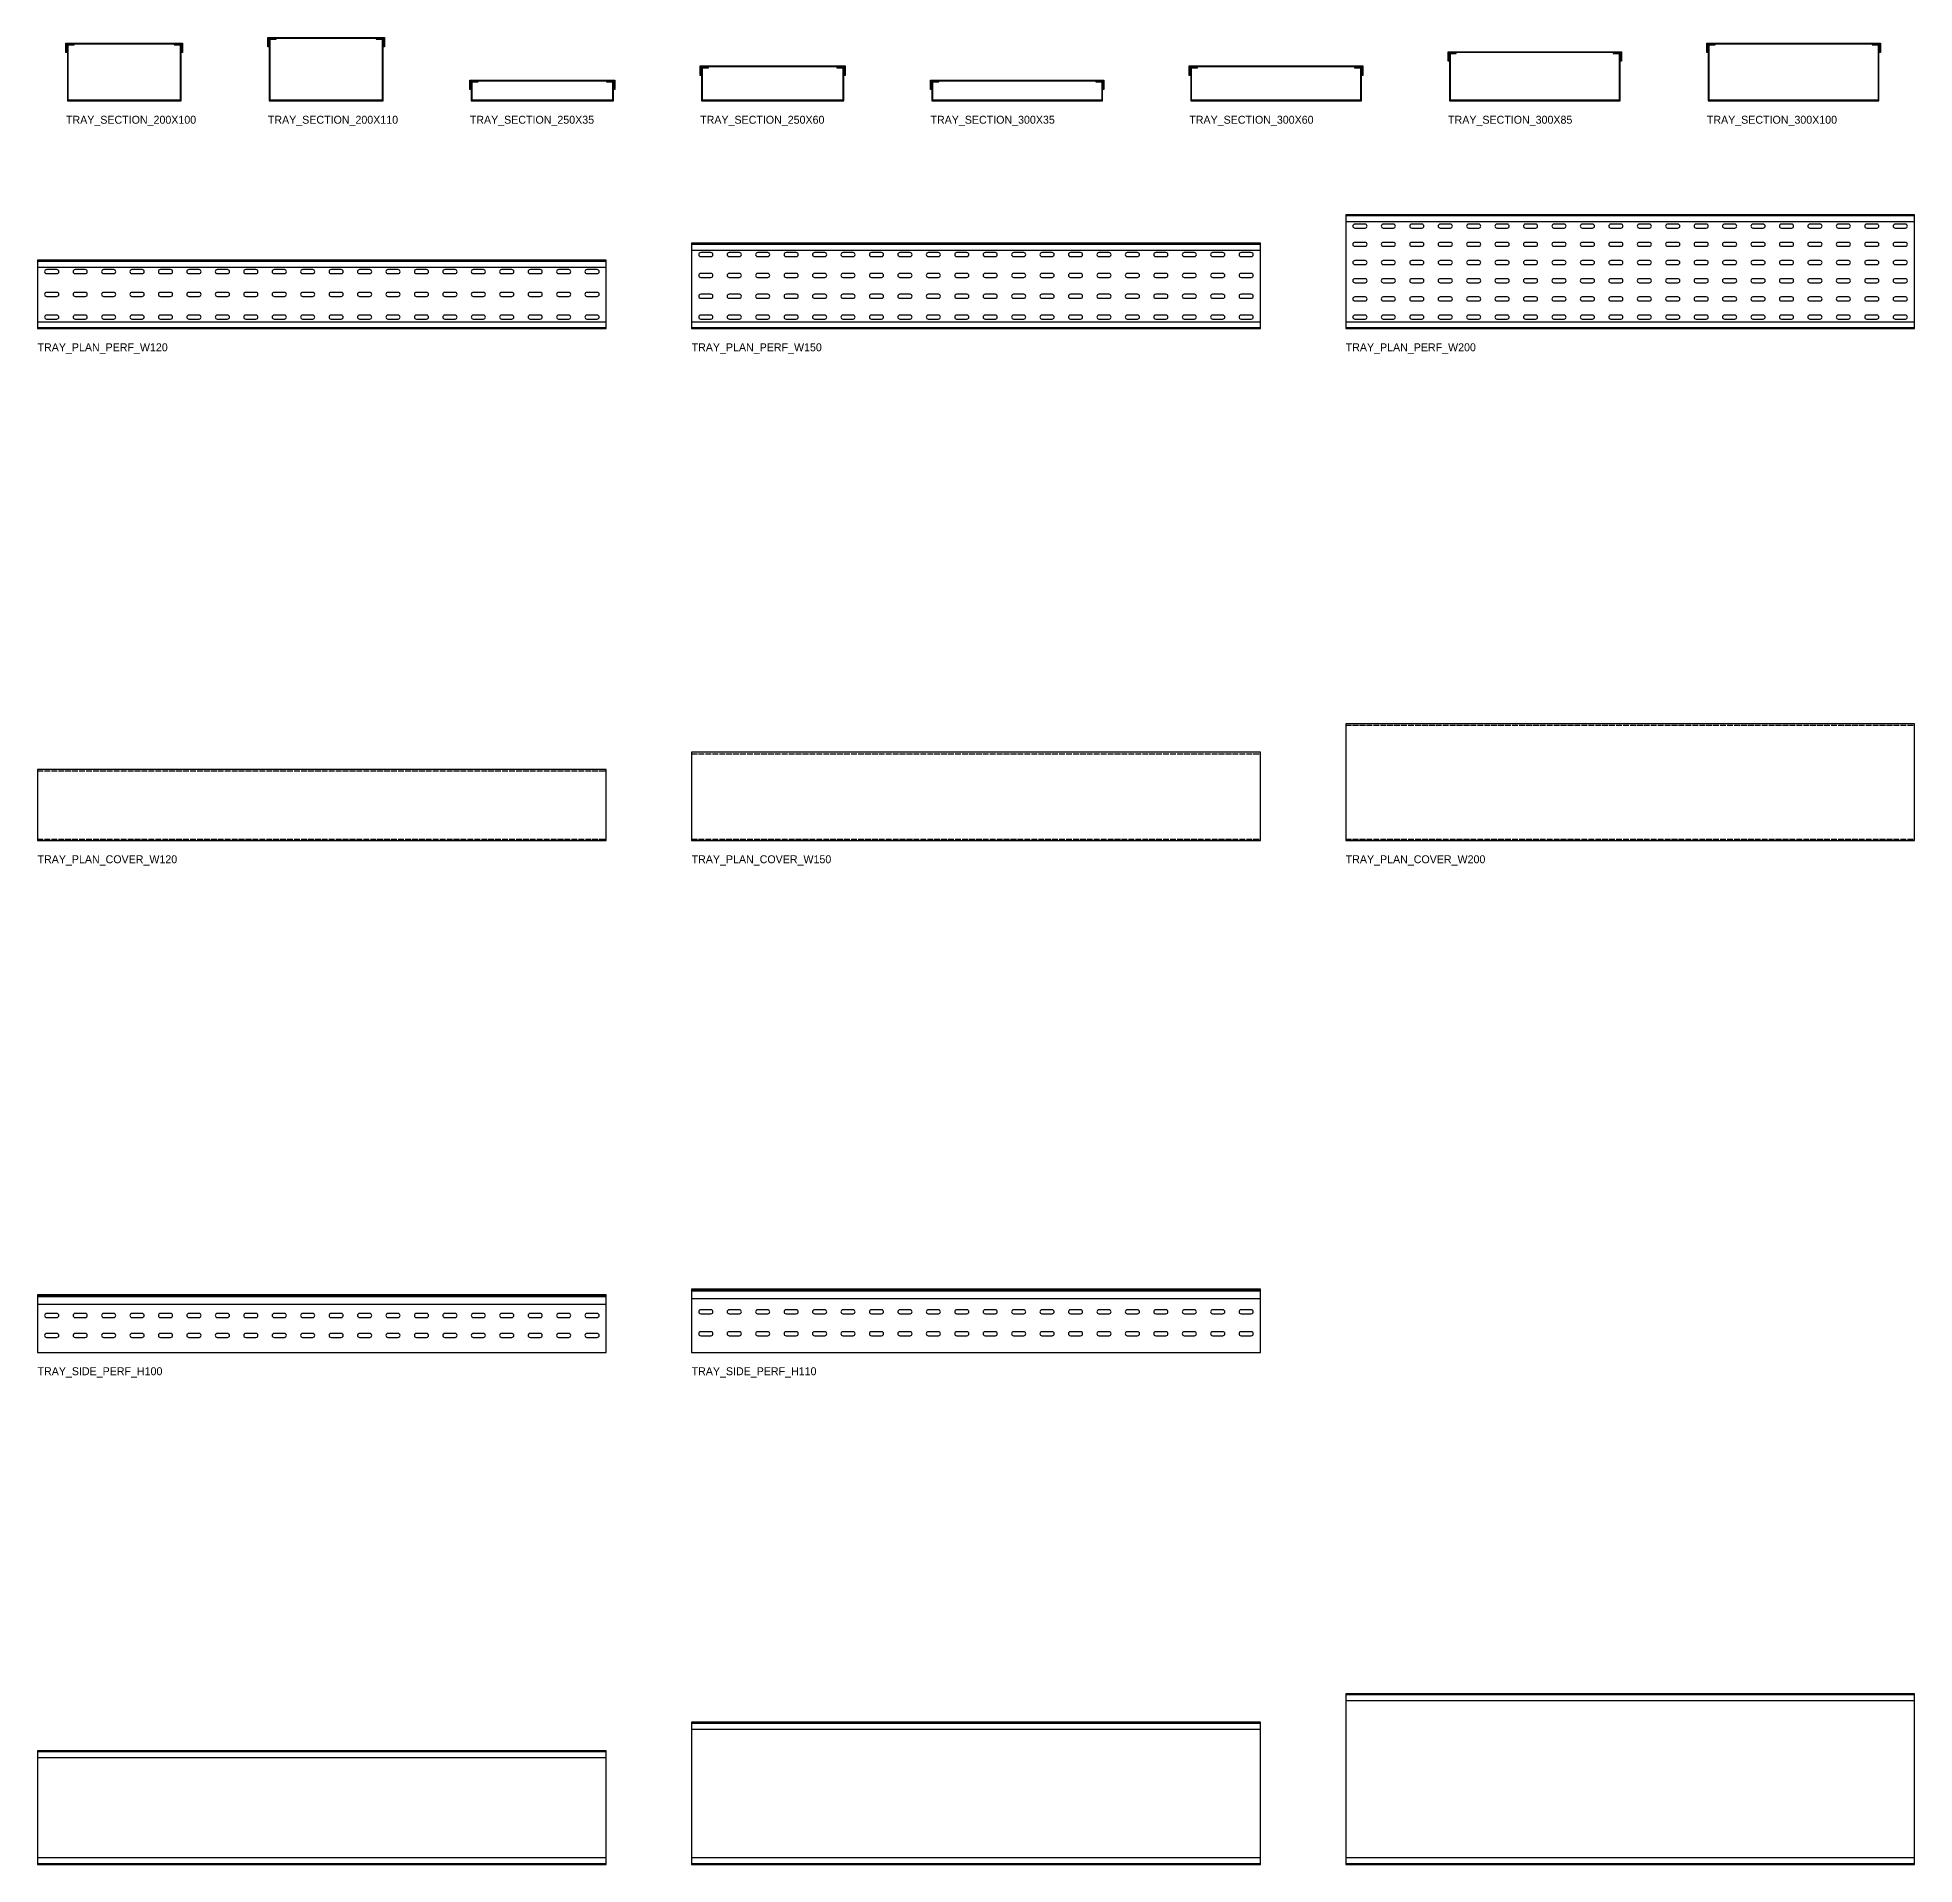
# Model space of a CAD drawing. Header units: millimetres. Extents: x 0 to 15450, y -7144 to 313.
# Drawn here: x 4600 to 7900, y -3100 to 112 of the extents above; entities that cross this region are included whole.
import ezdxf

# ---------------------------------------------------------------- set-up
doc = ezdxf.new("R2010")
doc.units = ezdxf.units.MM
doc.header["$LTSCALE"] = 8
doc.linetypes.add('DASHED', pattern=[1.524, 1.27, -0.254])
for name, color, linetype in [('TRAY', 7, 'Continuous'), ('TRAY-COVER', 5, 'Continuous'), ('TRAY-HIDDEN', 8, 'DASHED'), ('TRAY-SLOT', 8, 'Continuous')]:
    doc.layers.add(name, color=color, linetype=linetype)

# ---------------------------------------------------------------- blocks, each defined once
blk = doc.blocks.new('TCR_TRAY_SECTION_200X100')
at = {"layer": 'TRAY'}
blk.add_lwpolyline([(12, 100), (0, 100), (0, 0), (200, 0), (200, 100), (188, 100), (188, 98.5), (198.5, 98.5), (198.5, 1.5), (1.5, 1.5), (1.5, 98.5), (12, 98.5)], close=True, dxfattribs=at)
at = {"layer": 'TRAY-COVER'}
blk.add_lwpolyline([(-2.5, 85), (-2.5, 101.5), (202.5, 101.5), (202.5, 85), (201, 85), (201, 100), (-1, 100), (-1, 85)], close=True, dxfattribs=at)
blk = doc.blocks.new('TCR_TRAY_SECTION_200X110')
at = {"layer": 'TRAY'}
blk.add_lwpolyline([(12, 110), (0, 110), (0, 0), (200, 0), (200, 110), (188, 110), (188, 108.5), (198.5, 108.5), (198.5, 1.5), (1.5, 1.5), (1.5, 108.5), (12, 108.5)], close=True, dxfattribs=at)
at = {"layer": 'TRAY-COVER'}
blk.add_lwpolyline([(-2.5, 95), (-2.5, 111.5), (202.5, 111.5), (202.5, 95), (201, 95), (201, 110), (-1, 110), (-1, 95)], close=True, dxfattribs=at)
blk = doc.blocks.new('TCR_TRAY_SECTION_250X35')
at = {"layer": 'TRAY'}
blk.add_lwpolyline([(12, 35), (0, 35), (0, 0), (250, 0), (250, 35), (238, 35), (238, 33.5), (248.5, 33.5), (248.5, 1.5), (1.5, 1.5), (1.5, 33.5), (12, 33.5)], close=True, dxfattribs=at)
at = {"layer": 'TRAY-COVER'}
blk.add_lwpolyline([(-2.5, 20), (-2.5, 36.5), (252.5, 36.5), (252.5, 20), (251, 20), (251, 35), (-1, 35), (-1, 20)], close=True, dxfattribs=at)
blk = doc.blocks.new('TCR_TRAY_SECTION_250X60')
at = {"layer": 'TRAY'}
blk.add_lwpolyline([(12, 60), (0, 60), (0, 0), (250, 0), (250, 60), (238, 60), (238, 58.5), (248.5, 58.5), (248.5, 1.5), (1.5, 1.5), (1.5, 58.5), (12, 58.5)], close=True, dxfattribs=at)
at = {"layer": 'TRAY-COVER'}
blk.add_lwpolyline([(-2.5, 45), (-2.5, 61.5), (252.5, 61.5), (252.5, 45), (251, 45), (251, 60), (-1, 60), (-1, 45)], close=True, dxfattribs=at)
blk = doc.blocks.new('TCR_TRAY_SECTION_300X35')
at = {"layer": 'TRAY'}
blk.add_lwpolyline([(12, 35), (0, 35), (0, 0), (300, 0), (300, 35), (288, 35), (288, 33.5), (298.5, 33.5), (298.5, 1.5), (1.5, 1.5), (1.5, 33.5), (12, 33.5)], close=True, dxfattribs=at)
at = {"layer": 'TRAY-COVER'}
blk.add_lwpolyline([(-2.5, 20), (-2.5, 36.5), (302.5, 36.5), (302.5, 20), (301, 20), (301, 35), (-1, 35), (-1, 20)], close=True, dxfattribs=at)
blk = doc.blocks.new('TCR_TRAY_SECTION_300X60')
at = {"layer": 'TRAY'}
blk.add_lwpolyline([(12, 60), (0, 60), (0, 0), (300, 0), (300, 60), (288, 60), (288, 58.5), (298.5, 58.5), (298.5, 1.5), (1.5, 1.5), (1.5, 58.5), (12, 58.5)], close=True, dxfattribs=at)
at = {"layer": 'TRAY-COVER'}
blk.add_lwpolyline([(-2.5, 45), (-2.5, 61.5), (302.5, 61.5), (302.5, 45), (301, 45), (301, 60), (-1, 60), (-1, 45)], close=True, dxfattribs=at)
blk = doc.blocks.new('TCR_TRAY_SECTION_300X85')
at = {"layer": 'TRAY'}
blk.add_lwpolyline([(12, 85), (0, 85), (0, 0), (300, 0), (300, 85), (288, 85), (288, 83.5), (298.5, 83.5), (298.5, 1.5), (1.5, 1.5), (1.5, 83.5), (12, 83.5)], close=True, dxfattribs=at)
at = {"layer": 'TRAY-COVER'}
blk.add_lwpolyline([(-2.5, 70), (-2.5, 86.5), (302.5, 86.5), (302.5, 70), (301, 70), (301, 85), (-1, 85), (-1, 70)], close=True, dxfattribs=at)
blk = doc.blocks.new('TCR_TRAY_SECTION_300X100')
at = {"layer": 'TRAY'}
blk.add_lwpolyline([(12, 100), (0, 100), (0, 0), (300, 0), (300, 100), (288, 100), (288, 98.5), (298.5, 98.5), (298.5, 1.5), (1.5, 1.5), (1.5, 98.5), (12, 98.5)], close=True, dxfattribs=at)
at = {"layer": 'TRAY-COVER'}
blk.add_lwpolyline([(-2.5, 85), (-2.5, 101.5), (302.5, 101.5), (302.5, 85), (301, 85), (301, 100), (-1, 100), (-1, 85)], close=True, dxfattribs=at)
blk = doc.blocks.new('TCR_TRAY_PLAN_PERF_W120')
at = {"layer": 'TRAY'}
for p, q in [((0, 118.5), (1000, 118.5)), ((0, 108), (1000, 108)), ((0, 12), (1000, 12)), ((0, 1.5), (1000, 1.5))]:
    blk.add_line(p, q, dxfattribs=at)
blk.add_lwpolyline([(0, 0), (1000, 0), (1000, 120), (0, 120)], close=True, dxfattribs=at)
at = {"layer": 'TRAY-SLOT'}
for points in [[(16, 96.5), (34, 96.5, 1), (34, 103.5), (16, 103.5, 1)], [(66, 96.5), (84, 96.5, 1), (84, 103.5), (66, 103.5, 1)], [(116, 96.5), (134, 96.5, 1), (134, 103.5), (116, 103.5, 1)], [(166, 96.5), (184, 96.5, 1), (184, 103.5), (166, 103.5, 1)], [(216, 96.5), (234, 96.5, 1), (234, 103.5), (216, 103.5, 1)], [(266, 96.5), (284, 96.5, 1), (284, 103.5), (266, 103.5, 1)], [(316, 96.5), (334, 96.5, 1), (334, 103.5), (316, 103.5, 1)], [(366, 96.5), (384, 96.5, 1), (384, 103.5), (366, 103.5, 1)], [(416, 96.5), (434, 96.5, 1), (434, 103.5), (416, 103.5, 1)], [(466, 96.5), (484, 96.5, 1), (484, 103.5), (466, 103.5, 1)], [(516, 96.5), (534, 96.5, 1), (534, 103.5), (516, 103.5, 1)], [(566, 96.5), (584, 96.5, 1), (584, 103.5), (566, 103.5, 1)], [(616, 96.5), (634, 96.5, 1), (634, 103.5), (616, 103.5, 1)], [(666, 96.5), (684, 96.5, 1), (684, 103.5), (666, 103.5, 1)], [(716, 96.5), (734, 96.5, 1), (734, 103.5), (716, 103.5, 1)], [(766, 96.5), (784, 96.5, 1), (784, 103.5), (766, 103.5, 1)], [(816, 96.5), (834, 96.5, 1), (834, 103.5), (816, 103.5, 1)], [(866, 96.5), (884, 96.5, 1), (884, 103.5), (866, 103.5, 1)], [(916, 96.5), (934, 96.5, 1), (934, 103.5), (916, 103.5, 1)], [(966, 96.5), (984, 96.5, 1), (984, 103.5), (966, 103.5, 1)], [(16, 56.5), (34, 56.5, 1), (34, 63.5), (16, 63.5, 1)], [(66, 56.5), (84, 56.5, 1), (84, 63.5), (66, 63.5, 1)], [(116, 56.5), (134, 56.5, 1), (134, 63.5), (116, 63.5, 1)], [(166, 56.5), (184, 56.5, 1), (184, 63.5), (166, 63.5, 1)], [(216, 56.5), (234, 56.5, 1), (234, 63.5), (216, 63.5, 1)], [(266, 56.5), (284, 56.5, 1), (284, 63.5), (266, 63.5, 1)], [(316, 56.5), (334, 56.5, 1), (334, 63.5), (316, 63.5, 1)], [(366, 56.5), (384, 56.5, 1), (384, 63.5), (366, 63.5, 1)], [(416, 56.5), (434, 56.5, 1), (434, 63.5), (416, 63.5, 1)], [(466, 56.5), (484, 56.5, 1), (484, 63.5), (466, 63.5, 1)], [(516, 56.5), (534, 56.5, 1), (534, 63.5), (516, 63.5, 1)], [(566, 56.5), (584, 56.5, 1), (584, 63.5), (566, 63.5, 1)], [(616, 56.5), (634, 56.5, 1), (634, 63.5), (616, 63.5, 1)], [(666, 56.5), (684, 56.5, 1), (684, 63.5), (666, 63.5, 1)], [(716, 56.5), (734, 56.5, 1), (734, 63.5), (716, 63.5, 1)], [(766, 56.5), (784, 56.5, 1), (784, 63.5), (766, 63.5, 1)], [(816, 56.5), (834, 56.5, 1), (834, 63.5), (816, 63.5, 1)], [(866, 56.5), (884, 56.5, 1), (884, 63.5), (866, 63.5, 1)], [(916, 56.5), (934, 56.5, 1), (934, 63.5), (916, 63.5, 1)], [(966, 56.5), (984, 56.5, 1), (984, 63.5), (966, 63.5, 1)], [(16, 16.5), (34, 16.5, 1), (34, 23.5), (16, 23.5, 1)], [(66, 16.5), (84, 16.5, 1), (84, 23.5), (66, 23.5, 1)], [(116, 16.5), (134, 16.5, 1), (134, 23.5), (116, 23.5, 1)], [(166, 16.5), (184, 16.5, 1), (184, 23.5), (166, 23.5, 1)], [(216, 16.5), (234, 16.5, 1), (234, 23.5), (216, 23.5, 1)], [(266, 16.5), (284, 16.5, 1), (284, 23.5), (266, 23.5, 1)], [(316, 16.5), (334, 16.5, 1), (334, 23.5), (316, 23.5, 1)], [(366, 16.5), (384, 16.5, 1), (384, 23.5), (366, 23.5, 1)], [(416, 16.5), (434, 16.5, 1), (434, 23.5), (416, 23.5, 1)], [(466, 16.5), (484, 16.5, 1), (484, 23.5), (466, 23.5, 1)], [(516, 16.5), (534, 16.5, 1), (534, 23.5), (516, 23.5, 1)], [(566, 16.5), (584, 16.5, 1), (584, 23.5), (566, 23.5, 1)], [(616, 16.5), (634, 16.5, 1), (634, 23.5), (616, 23.5, 1)], [(666, 16.5), (684, 16.5, 1), (684, 23.5), (666, 23.5, 1)], [(716, 16.5), (734, 16.5, 1), (734, 23.5), (716, 23.5, 1)], [(766, 16.5), (784, 16.5, 1), (784, 23.5), (766, 23.5, 1)], [(816, 16.5), (834, 16.5, 1), (834, 23.5), (816, 23.5, 1)], [(866, 16.5), (884, 16.5, 1), (884, 23.5), (866, 23.5, 1)], [(916, 16.5), (934, 16.5, 1), (934, 23.5), (916, 23.5, 1)], [(966, 16.5), (984, 16.5, 1), (984, 23.5), (966, 23.5, 1)]]:
    blk.add_lwpolyline(points, format="xyb", close=True, dxfattribs=at)
blk = doc.blocks.new('TCR_TRAY_PLAN_PERF_W150')
at = {"layer": 'TRAY'}
for p, q in [((0, 148.5), (1000, 148.5)), ((0, 138), (1000, 138)), ((0, 12), (1000, 12)), ((0, 1.5), (1000, 1.5))]:
    blk.add_line(p, q, dxfattribs=at)
blk.add_lwpolyline([(0, 0), (1000, 0), (1000, 150), (0, 150)], close=True, dxfattribs=at)
at = {"layer": 'TRAY-SLOT'}
for points in [[(16, 126.5), (34, 126.5, 1), (34, 133.5), (16, 133.5, 1)], [(66, 126.5), (84, 126.5, 1), (84, 133.5), (66, 133.5, 1)], [(116, 126.5), (134, 126.5, 1), (134, 133.5), (116, 133.5, 1)], [(166, 126.5), (184, 126.5, 1), (184, 133.5), (166, 133.5, 1)], [(216, 126.5), (234, 126.5, 1), (234, 133.5), (216, 133.5, 1)], [(266, 126.5), (284, 126.5, 1), (284, 133.5), (266, 133.5, 1)], [(316, 126.5), (334, 126.5, 1), (334, 133.5), (316, 133.5, 1)], [(366, 126.5), (384, 126.5, 1), (384, 133.5), (366, 133.5, 1)], [(416, 126.5), (434, 126.5, 1), (434, 133.5), (416, 133.5, 1)], [(466, 126.5), (484, 126.5, 1), (484, 133.5), (466, 133.5, 1)], [(516, 126.5), (534, 126.5, 1), (534, 133.5), (516, 133.5, 1)], [(566, 126.5), (584, 126.5, 1), (584, 133.5), (566, 133.5, 1)], [(616, 126.5), (634, 126.5, 1), (634, 133.5), (616, 133.5, 1)], [(666, 126.5), (684, 126.5, 1), (684, 133.5), (666, 133.5, 1)], [(716, 126.5), (734, 126.5, 1), (734, 133.5), (716, 133.5, 1)], [(766, 126.5), (784, 126.5, 1), (784, 133.5), (766, 133.5, 1)], [(816, 126.5), (834, 126.5, 1), (834, 133.5), (816, 133.5, 1)], [(866, 126.5), (884, 126.5, 1), (884, 133.5), (866, 133.5, 1)], [(916, 126.5), (934, 126.5, 1), (934, 133.5), (916, 133.5, 1)], [(966, 126.5), (984, 126.5, 1), (984, 133.5), (966, 133.5, 1)], [(16, 89.8), (34, 89.8, 1), (34, 96.8), (16, 96.8, 1)], [(66, 89.8), (84, 89.8, 1), (84, 96.8), (66, 96.8, 1)], [(116, 89.8), (134, 89.8, 1), (134, 96.8), (116, 96.8, 1)], [(166, 89.8), (184, 89.8, 1), (184, 96.8), (166, 96.8, 1)], [(216, 89.8), (234, 89.8, 1), (234, 96.8), (216, 96.8, 1)], [(266, 89.8), (284, 89.8, 1), (284, 96.8), (266, 96.8, 1)], [(316, 89.8), (334, 89.8, 1), (334, 96.8), (316, 96.8, 1)], [(366, 89.8), (384, 89.8, 1), (384, 96.8), (366, 96.8, 1)], [(416, 89.8), (434, 89.8, 1), (434, 96.8), (416, 96.8, 1)], [(466, 89.8), (484, 89.8, 1), (484, 96.8), (466, 96.8, 1)], [(516, 89.8), (534, 89.8, 1), (534, 96.8), (516, 96.8, 1)], [(566, 89.8), (584, 89.8, 1), (584, 96.8), (566, 96.8, 1)], [(616, 89.8), (634, 89.8, 1), (634, 96.8), (616, 96.8, 1)], [(666, 89.8), (684, 89.8, 1), (684, 96.8), (666, 96.8, 1)], [(716, 89.8), (734, 89.8, 1), (734, 96.8), (716, 96.8, 1)], [(766, 89.8), (784, 89.8, 1), (784, 96.8), (766, 96.8, 1)], [(816, 89.8), (834, 89.8, 1), (834, 96.8), (816, 96.8, 1)], [(866, 89.8), (884, 89.8, 1), (884, 96.8), (866, 96.8, 1)], [(916, 89.8), (934, 89.8, 1), (934, 96.8), (916, 96.8, 1)], [(966, 89.8), (984, 89.8, 1), (984, 96.8), (966, 96.8, 1)], [(16, 53.2), (34, 53.2, 1), (34, 60.2), (16, 60.2, 1)], [(66, 53.2), (84, 53.2, 1), (84, 60.2), (66, 60.2, 1)], [(116, 53.2), (134, 53.2, 1), (134, 60.2), (116, 60.2, 1)], [(166, 53.2), (184, 53.2, 1), (184, 60.2), (166, 60.2, 1)], [(216, 53.2), (234, 53.2, 1), (234, 60.2), (216, 60.2, 1)], [(266, 53.2), (284, 53.2, 1), (284, 60.2), (266, 60.2, 1)], [(316, 53.2), (334, 53.2, 1), (334, 60.2), (316, 60.2, 1)], [(366, 53.2), (384, 53.2, 1), (384, 60.2), (366, 60.2, 1)], [(416, 53.2), (434, 53.2, 1), (434, 60.2), (416, 60.2, 1)], [(466, 53.2), (484, 53.2, 1), (484, 60.2), (466, 60.2, 1)], [(516, 53.2), (534, 53.2, 1), (534, 60.2), (516, 60.2, 1)], [(566, 53.2), (584, 53.2, 1), (584, 60.2), (566, 60.2, 1)], [(616, 53.2), (634, 53.2, 1), (634, 60.2), (616, 60.2, 1)], [(666, 53.2), (684, 53.2, 1), (684, 60.2), (666, 60.2, 1)], [(716, 53.2), (734, 53.2, 1), (734, 60.2), (716, 60.2, 1)], [(766, 53.2), (784, 53.2, 1), (784, 60.2), (766, 60.2, 1)], [(816, 53.2), (834, 53.2, 1), (834, 60.2), (816, 60.2, 1)], [(866, 53.2), (884, 53.2, 1), (884, 60.2), (866, 60.2, 1)], [(916, 53.2), (934, 53.2, 1), (934, 60.2), (916, 60.2, 1)], [(966, 53.2), (984, 53.2, 1), (984, 60.2), (966, 60.2, 1)], [(16, 16.5), (34, 16.5, 1), (34, 23.5), (16, 23.5, 1)], [(66, 16.5), (84, 16.5, 1), (84, 23.5), (66, 23.5, 1)], [(116, 16.5), (134, 16.5, 1), (134, 23.5), (116, 23.5, 1)], [(166, 16.5), (184, 16.5, 1), (184, 23.5), (166, 23.5, 1)], [(216, 16.5), (234, 16.5, 1), (234, 23.5), (216, 23.5, 1)], [(266, 16.5), (284, 16.5, 1), (284, 23.5), (266, 23.5, 1)], [(316, 16.5), (334, 16.5, 1), (334, 23.5), (316, 23.5, 1)], [(366, 16.5), (384, 16.5, 1), (384, 23.5), (366, 23.5, 1)], [(416, 16.5), (434, 16.5, 1), (434, 23.5), (416, 23.5, 1)], [(466, 16.5), (484, 16.5, 1), (484, 23.5), (466, 23.5, 1)], [(516, 16.5), (534, 16.5, 1), (534, 23.5), (516, 23.5, 1)], [(566, 16.5), (584, 16.5, 1), (584, 23.5), (566, 23.5, 1)], [(616, 16.5), (634, 16.5, 1), (634, 23.5), (616, 23.5, 1)], [(666, 16.5), (684, 16.5, 1), (684, 23.5), (666, 23.5, 1)], [(716, 16.5), (734, 16.5, 1), (734, 23.5), (716, 23.5, 1)], [(766, 16.5), (784, 16.5, 1), (784, 23.5), (766, 23.5, 1)], [(816, 16.5), (834, 16.5, 1), (834, 23.5), (816, 23.5, 1)], [(866, 16.5), (884, 16.5, 1), (884, 23.5), (866, 23.5, 1)], [(916, 16.5), (934, 16.5, 1), (934, 23.5), (916, 23.5, 1)], [(966, 16.5), (984, 16.5, 1), (984, 23.5), (966, 23.5, 1)]]:
    blk.add_lwpolyline(points, format="xyb", close=True, dxfattribs=at)
blk = doc.blocks.new('TCR_TRAY_PLAN_PERF_W200')
at = {"layer": 'TRAY'}
for p, q in [((0, 198.5), (1000, 198.5)), ((0, 188), (1000, 188)), ((0, 12), (1000, 12)), ((0, 1.5), (1000, 1.5))]:
    blk.add_line(p, q, dxfattribs=at)
blk.add_lwpolyline([(0, 0), (1000, 0), (1000, 200), (0, 200)], close=True, dxfattribs=at)
at = {"layer": 'TRAY-SLOT'}
for points in [[(16, 176.5), (34, 176.5, 1), (34, 183.5), (16, 183.5, 1)], [(66, 176.5), (84, 176.5, 1), (84, 183.5), (66, 183.5, 1)], [(116, 176.5), (134, 176.5, 1), (134, 183.5), (116, 183.5, 1)], [(166, 176.5), (184, 176.5, 1), (184, 183.5), (166, 183.5, 1)], [(216, 176.5), (234, 176.5, 1), (234, 183.5), (216, 183.5, 1)], [(266, 176.5), (284, 176.5, 1), (284, 183.5), (266, 183.5, 1)], [(316, 176.5), (334, 176.5, 1), (334, 183.5), (316, 183.5, 1)], [(366, 176.5), (384, 176.5, 1), (384, 183.5), (366, 183.5, 1)], [(416, 176.5), (434, 176.5, 1), (434, 183.5), (416, 183.5, 1)], [(466, 176.5), (484, 176.5, 1), (484, 183.5), (466, 183.5, 1)], [(516, 176.5), (534, 176.5, 1), (534, 183.5), (516, 183.5, 1)], [(566, 176.5), (584, 176.5, 1), (584, 183.5), (566, 183.5, 1)], [(616, 176.5), (634, 176.5, 1), (634, 183.5), (616, 183.5, 1)], [(666, 176.5), (684, 176.5, 1), (684, 183.5), (666, 183.5, 1)], [(716, 176.5), (734, 176.5, 1), (734, 183.5), (716, 183.5, 1)], [(766, 176.5), (784, 176.5, 1), (784, 183.5), (766, 183.5, 1)], [(816, 176.5), (834, 176.5, 1), (834, 183.5), (816, 183.5, 1)], [(866, 176.5), (884, 176.5, 1), (884, 183.5), (866, 183.5, 1)], [(916, 176.5), (934, 176.5, 1), (934, 183.5), (916, 183.5, 1)], [(966, 176.5), (984, 176.5, 1), (984, 183.5), (966, 183.5, 1)], [(16, 144.5), (34, 144.5, 1), (34, 151.5), (16, 151.5, 1)], [(66, 144.5), (84, 144.5, 1), (84, 151.5), (66, 151.5, 1)], [(116, 144.5), (134, 144.5, 1), (134, 151.5), (116, 151.5, 1)], [(166, 144.5), (184, 144.5, 1), (184, 151.5), (166, 151.5, 1)], [(216, 144.5), (234, 144.5, 1), (234, 151.5), (216, 151.5, 1)], [(266, 144.5), (284, 144.5, 1), (284, 151.5), (266, 151.5, 1)], [(316, 144.5), (334, 144.5, 1), (334, 151.5), (316, 151.5, 1)], [(366, 144.5), (384, 144.5, 1), (384, 151.5), (366, 151.5, 1)], [(416, 144.5), (434, 144.5, 1), (434, 151.5), (416, 151.5, 1)], [(466, 144.5), (484, 144.5, 1), (484, 151.5), (466, 151.5, 1)], [(516, 144.5), (534, 144.5, 1), (534, 151.5), (516, 151.5, 1)], [(566, 144.5), (584, 144.5, 1), (584, 151.5), (566, 151.5, 1)], [(616, 144.5), (634, 144.5, 1), (634, 151.5), (616, 151.5, 1)], [(666, 144.5), (684, 144.5, 1), (684, 151.5), (666, 151.5, 1)], [(716, 144.5), (734, 144.5, 1), (734, 151.5), (716, 151.5, 1)], [(766, 144.5), (784, 144.5, 1), (784, 151.5), (766, 151.5, 1)], [(816, 144.5), (834, 144.5, 1), (834, 151.5), (816, 151.5, 1)], [(866, 144.5), (884, 144.5, 1), (884, 151.5), (866, 151.5, 1)], [(916, 144.5), (934, 144.5, 1), (934, 151.5), (916, 151.5, 1)], [(966, 144.5), (984, 144.5, 1), (984, 151.5), (966, 151.5, 1)], [(16, 112.5), (34, 112.5, 1), (34, 119.5), (16, 119.5, 1)], [(66, 112.5), (84, 112.5, 1), (84, 119.5), (66, 119.5, 1)], [(116, 112.5), (134, 112.5, 1), (134, 119.5), (116, 119.5, 1)], [(166, 112.5), (184, 112.5, 1), (184, 119.5), (166, 119.5, 1)], [(216, 112.5), (234, 112.5, 1), (234, 119.5), (216, 119.5, 1)], [(266, 112.5), (284, 112.5, 1), (284, 119.5), (266, 119.5, 1)], [(316, 112.5), (334, 112.5, 1), (334, 119.5), (316, 119.5, 1)], [(366, 112.5), (384, 112.5, 1), (384, 119.5), (366, 119.5, 1)], [(416, 112.5), (434, 112.5, 1), (434, 119.5), (416, 119.5, 1)], [(466, 112.5), (484, 112.5, 1), (484, 119.5), (466, 119.5, 1)], [(516, 112.5), (534, 112.5, 1), (534, 119.5), (516, 119.5, 1)], [(566, 112.5), (584, 112.5, 1), (584, 119.5), (566, 119.5, 1)], [(616, 112.5), (634, 112.5, 1), (634, 119.5), (616, 119.5, 1)], [(666, 112.5), (684, 112.5, 1), (684, 119.5), (666, 119.5, 1)], [(716, 112.5), (734, 112.5, 1), (734, 119.5), (716, 119.5, 1)], [(766, 112.5), (784, 112.5, 1), (784, 119.5), (766, 119.5, 1)], [(816, 112.5), (834, 112.5, 1), (834, 119.5), (816, 119.5, 1)], [(866, 112.5), (884, 112.5, 1), (884, 119.5), (866, 119.5, 1)], [(916, 112.5), (934, 112.5, 1), (934, 119.5), (916, 119.5, 1)], [(966, 112.5), (984, 112.5, 1), (984, 119.5), (966, 119.5, 1)], [(16, 80.5), (34, 80.5, 1), (34, 87.5), (16, 87.5, 1)], [(66, 80.5), (84, 80.5, 1), (84, 87.5), (66, 87.5, 1)], [(116, 80.5), (134, 80.5, 1), (134, 87.5), (116, 87.5, 1)], [(166, 80.5), (184, 80.5, 1), (184, 87.5), (166, 87.5, 1)], [(216, 80.5), (234, 80.5, 1), (234, 87.5), (216, 87.5, 1)], [(266, 80.5), (284, 80.5, 1), (284, 87.5), (266, 87.5, 1)], [(316, 80.5), (334, 80.5, 1), (334, 87.5), (316, 87.5, 1)], [(366, 80.5), (384, 80.5, 1), (384, 87.5), (366, 87.5, 1)], [(416, 80.5), (434, 80.5, 1), (434, 87.5), (416, 87.5, 1)], [(466, 80.5), (484, 80.5, 1), (484, 87.5), (466, 87.5, 1)], [(516, 80.5), (534, 80.5, 1), (534, 87.5), (516, 87.5, 1)], [(566, 80.5), (584, 80.5, 1), (584, 87.5), (566, 87.5, 1)], [(616, 80.5), (634, 80.5, 1), (634, 87.5), (616, 87.5, 1)], [(666, 80.5), (684, 80.5, 1), (684, 87.5), (666, 87.5, 1)], [(716, 80.5), (734, 80.5, 1), (734, 87.5), (716, 87.5, 1)], [(766, 80.5), (784, 80.5, 1), (784, 87.5), (766, 87.5, 1)], [(816, 80.5), (834, 80.5, 1), (834, 87.5), (816, 87.5, 1)], [(866, 80.5), (884, 80.5, 1), (884, 87.5), (866, 87.5, 1)], [(916, 80.5), (934, 80.5, 1), (934, 87.5), (916, 87.5, 1)], [(966, 80.5), (984, 80.5, 1), (984, 87.5), (966, 87.5, 1)], [(16, 48.5), (34, 48.5, 1), (34, 55.5), (16, 55.5, 1)], [(66, 48.5), (84, 48.5, 1), (84, 55.5), (66, 55.5, 1)], [(116, 48.5), (134, 48.5, 1), (134, 55.5), (116, 55.5, 1)], [(166, 48.5), (184, 48.5, 1), (184, 55.5), (166, 55.5, 1)], [(216, 48.5), (234, 48.5, 1), (234, 55.5), (216, 55.5, 1)], [(266, 48.5), (284, 48.5, 1), (284, 55.5), (266, 55.5, 1)], [(316, 48.5), (334, 48.5, 1), (334, 55.5), (316, 55.5, 1)], [(366, 48.5), (384, 48.5, 1), (384, 55.5), (366, 55.5, 1)], [(416, 48.5), (434, 48.5, 1), (434, 55.5), (416, 55.5, 1)], [(466, 48.5), (484, 48.5, 1), (484, 55.5), (466, 55.5, 1)], [(516, 48.5), (534, 48.5, 1), (534, 55.5), (516, 55.5, 1)], [(566, 48.5), (584, 48.5, 1), (584, 55.5), (566, 55.5, 1)], [(616, 48.5), (634, 48.5, 1), (634, 55.5), (616, 55.5, 1)], [(666, 48.5), (684, 48.5, 1), (684, 55.5), (666, 55.5, 1)], [(716, 48.5), (734, 48.5, 1), (734, 55.5), (716, 55.5, 1)], [(766, 48.5), (784, 48.5, 1), (784, 55.5), (766, 55.5, 1)], [(816, 48.5), (834, 48.5, 1), (834, 55.5), (816, 55.5, 1)], [(866, 48.5), (884, 48.5, 1), (884, 55.5), (866, 55.5, 1)], [(916, 48.5), (934, 48.5, 1), (934, 55.5), (916, 55.5, 1)], [(966, 48.5), (984, 48.5, 1), (984, 55.5), (966, 55.5, 1)], [(16, 16.5), (34, 16.5, 1), (34, 23.5), (16, 23.5, 1)], [(66, 16.5), (84, 16.5, 1), (84, 23.5), (66, 23.5, 1)], [(116, 16.5), (134, 16.5, 1), (134, 23.5), (116, 23.5, 1)], [(166, 16.5), (184, 16.5, 1), (184, 23.5), (166, 23.5, 1)], [(216, 16.5), (234, 16.5, 1), (234, 23.5), (216, 23.5, 1)], [(266, 16.5), (284, 16.5, 1), (284, 23.5), (266, 23.5, 1)], [(316, 16.5), (334, 16.5, 1), (334, 23.5), (316, 23.5, 1)], [(366, 16.5), (384, 16.5, 1), (384, 23.5), (366, 23.5, 1)], [(416, 16.5), (434, 16.5, 1), (434, 23.5), (416, 23.5, 1)], [(466, 16.5), (484, 16.5, 1), (484, 23.5), (466, 23.5, 1)], [(516, 16.5), (534, 16.5, 1), (534, 23.5), (516, 23.5, 1)], [(566, 16.5), (584, 16.5, 1), (584, 23.5), (566, 23.5, 1)], [(616, 16.5), (634, 16.5, 1), (634, 23.5), (616, 23.5, 1)], [(666, 16.5), (684, 16.5, 1), (684, 23.5), (666, 23.5, 1)], [(716, 16.5), (734, 16.5, 1), (734, 23.5), (716, 23.5, 1)], [(766, 16.5), (784, 16.5, 1), (784, 23.5), (766, 23.5, 1)], [(816, 16.5), (834, 16.5, 1), (834, 23.5), (816, 23.5, 1)], [(866, 16.5), (884, 16.5, 1), (884, 23.5), (866, 23.5, 1)], [(916, 16.5), (934, 16.5, 1), (934, 23.5), (916, 23.5, 1)], [(966, 16.5), (984, 16.5, 1), (984, 23.5), (966, 23.5, 1)]]:
    blk.add_lwpolyline(points, format="xyb", close=True, dxfattribs=at)
blk = doc.blocks.new('TCR_TRAY_PLAN_COVER_W120')
at = {"layer": 'TRAY-COVER'}
blk.add_lwpolyline([(0, -2.5), (1000, -2.5), (1000, 122.5), (0, 122.5)], close=True, dxfattribs=at)
at = {"layer": 'TRAY-HIDDEN'}
for p, q in [((0, 120), (1000, 120)), ((0, 0), (1000, 0))]:
    blk.add_line(p, q, dxfattribs=at)
blk = doc.blocks.new('TCR_TRAY_PLAN_COVER_W150')
at = {"layer": 'TRAY-COVER'}
blk.add_lwpolyline([(0, -2.5), (1000, -2.5), (1000, 152.5), (0, 152.5)], close=True, dxfattribs=at)
at = {"layer": 'TRAY-HIDDEN'}
for p, q in [((0, 150), (1000, 150)), ((0, 0), (1000, 0))]:
    blk.add_line(p, q, dxfattribs=at)
blk = doc.blocks.new('TCR_TRAY_PLAN_COVER_W200')
at = {"layer": 'TRAY-COVER'}
blk.add_lwpolyline([(0, -2.5), (1000, -2.5), (1000, 202.5), (0, 202.5)], close=True, dxfattribs=at)
at = {"layer": 'TRAY-HIDDEN'}
for p, q in [((0, 200), (1000, 200)), ((0, 0), (1000, 0))]:
    blk.add_line(p, q, dxfattribs=at)
blk = doc.blocks.new('TCR_TRAY_SIDE_PERF_H100')
at = {"layer": 'TRAY'}
blk.add_line((0, 98.5), (1000, 98.5), dxfattribs=at)
blk.add_lwpolyline([(0, 0), (1000, 0), (1000, 100), (0, 100)], close=True, dxfattribs=at)
at = {"layer": 'TRAY-COVER'}
blk.add_lwpolyline([(0, 85), (1000, 85), (1000, 101.5), (0, 101.5)], close=True, dxfattribs=at)
at = {"layer": 'TRAY-SLOT'}
for points in [[(16, 61.5), (34, 61.5, 1), (34, 68.5), (16, 68.5, 1)], [(66, 61.5), (84, 61.5, 1), (84, 68.5), (66, 68.5, 1)], [(116, 61.5), (134, 61.5, 1), (134, 68.5), (116, 68.5, 1)], [(166, 61.5), (184, 61.5, 1), (184, 68.5), (166, 68.5, 1)], [(216, 61.5), (234, 61.5, 1), (234, 68.5), (216, 68.5, 1)], [(266, 61.5), (284, 61.5, 1), (284, 68.5), (266, 68.5, 1)], [(316, 61.5), (334, 61.5, 1), (334, 68.5), (316, 68.5, 1)], [(366, 61.5), (384, 61.5, 1), (384, 68.5), (366, 68.5, 1)], [(416, 61.5), (434, 61.5, 1), (434, 68.5), (416, 68.5, 1)], [(466, 61.5), (484, 61.5, 1), (484, 68.5), (466, 68.5, 1)], [(516, 61.5), (534, 61.5, 1), (534, 68.5), (516, 68.5, 1)], [(566, 61.5), (584, 61.5, 1), (584, 68.5), (566, 68.5, 1)], [(616, 61.5), (634, 61.5, 1), (634, 68.5), (616, 68.5, 1)], [(666, 61.5), (684, 61.5, 1), (684, 68.5), (666, 68.5, 1)], [(716, 61.5), (734, 61.5, 1), (734, 68.5), (716, 68.5, 1)], [(766, 61.5), (784, 61.5, 1), (784, 68.5), (766, 68.5, 1)], [(816, 61.5), (834, 61.5, 1), (834, 68.5), (816, 68.5, 1)], [(866, 61.5), (884, 61.5, 1), (884, 68.5), (866, 68.5, 1)], [(916, 61.5), (934, 61.5, 1), (934, 68.5), (916, 68.5, 1)], [(966, 61.5), (984, 61.5, 1), (984, 68.5), (966, 68.5, 1)], [(16, 26.5), (34, 26.5, 1), (34, 33.5), (16, 33.5, 1)], [(66, 26.5), (84, 26.5, 1), (84, 33.5), (66, 33.5, 1)], [(116, 26.5), (134, 26.5, 1), (134, 33.5), (116, 33.5, 1)], [(166, 26.5), (184, 26.5, 1), (184, 33.5), (166, 33.5, 1)], [(216, 26.5), (234, 26.5, 1), (234, 33.5), (216, 33.5, 1)], [(266, 26.5), (284, 26.5, 1), (284, 33.5), (266, 33.5, 1)], [(316, 26.5), (334, 26.5, 1), (334, 33.5), (316, 33.5, 1)], [(366, 26.5), (384, 26.5, 1), (384, 33.5), (366, 33.5, 1)], [(416, 26.5), (434, 26.5, 1), (434, 33.5), (416, 33.5, 1)], [(466, 26.5), (484, 26.5, 1), (484, 33.5), (466, 33.5, 1)], [(516, 26.5), (534, 26.5, 1), (534, 33.5), (516, 33.5, 1)], [(566, 26.5), (584, 26.5, 1), (584, 33.5), (566, 33.5, 1)], [(616, 26.5), (634, 26.5, 1), (634, 33.5), (616, 33.5, 1)], [(666, 26.5), (684, 26.5, 1), (684, 33.5), (666, 33.5, 1)], [(716, 26.5), (734, 26.5, 1), (734, 33.5), (716, 33.5, 1)], [(766, 26.5), (784, 26.5, 1), (784, 33.5), (766, 33.5, 1)], [(816, 26.5), (834, 26.5, 1), (834, 33.5), (816, 33.5, 1)], [(866, 26.5), (884, 26.5, 1), (884, 33.5), (866, 33.5, 1)], [(916, 26.5), (934, 26.5, 1), (934, 33.5), (916, 33.5, 1)], [(966, 26.5), (984, 26.5, 1), (984, 33.5), (966, 33.5, 1)]]:
    blk.add_lwpolyline(points, format="xyb", close=True, dxfattribs=at)
blk = doc.blocks.new('TCR_TRAY_SIDE_PERF_H110')
at = {"layer": 'TRAY'}
blk.add_line((0, 108.5), (1000, 108.5), dxfattribs=at)
blk.add_lwpolyline([(0, 0), (1000, 0), (1000, 110), (0, 110)], close=True, dxfattribs=at)
at = {"layer": 'TRAY-COVER'}
blk.add_lwpolyline([(0, 95), (1000, 95), (1000, 111.5), (0, 111.5)], close=True, dxfattribs=at)
at = {"layer": 'TRAY-SLOT'}
for points in [[(16, 68), (34, 68, 1), (34, 75), (16, 75, 1)], [(66, 68), (84, 68, 1), (84, 75), (66, 75, 1)], [(116, 68), (134, 68, 1), (134, 75), (116, 75, 1)], [(166, 68), (184, 68, 1), (184, 75), (166, 75, 1)], [(216, 68), (234, 68, 1), (234, 75), (216, 75, 1)], [(266, 68), (284, 68, 1), (284, 75), (266, 75, 1)], [(316, 68), (334, 68, 1), (334, 75), (316, 75, 1)], [(366, 68), (384, 68, 1), (384, 75), (366, 75, 1)], [(416, 68), (434, 68, 1), (434, 75), (416, 75, 1)], [(466, 68), (484, 68, 1), (484, 75), (466, 75, 1)], [(516, 68), (534, 68, 1), (534, 75), (516, 75, 1)], [(566, 68), (584, 68, 1), (584, 75), (566, 75, 1)], [(616, 68), (634, 68, 1), (634, 75), (616, 75, 1)], [(666, 68), (684, 68, 1), (684, 75), (666, 75, 1)], [(716, 68), (734, 68, 1), (734, 75), (716, 75, 1)], [(766, 68), (784, 68, 1), (784, 75), (766, 75, 1)], [(816, 68), (834, 68, 1), (834, 75), (816, 75, 1)], [(866, 68), (884, 68, 1), (884, 75), (866, 75, 1)], [(916, 68), (934, 68, 1), (934, 75), (916, 75, 1)], [(966, 68), (984, 68, 1), (984, 75), (966, 75, 1)], [(16, 29.5), (34, 29.5, 1), (34, 36.5), (16, 36.5, 1)], [(66, 29.5), (84, 29.5, 1), (84, 36.5), (66, 36.5, 1)], [(116, 29.5), (134, 29.5, 1), (134, 36.5), (116, 36.5, 1)], [(166, 29.5), (184, 29.5, 1), (184, 36.5), (166, 36.5, 1)], [(216, 29.5), (234, 29.5, 1), (234, 36.5), (216, 36.5, 1)], [(266, 29.5), (284, 29.5, 1), (284, 36.5), (266, 36.5, 1)], [(316, 29.5), (334, 29.5, 1), (334, 36.5), (316, 36.5, 1)], [(366, 29.5), (384, 29.5, 1), (384, 36.5), (366, 36.5, 1)], [(416, 29.5), (434, 29.5, 1), (434, 36.5), (416, 36.5, 1)], [(466, 29.5), (484, 29.5, 1), (484, 36.5), (466, 36.5, 1)], [(516, 29.5), (534, 29.5, 1), (534, 36.5), (516, 36.5, 1)], [(566, 29.5), (584, 29.5, 1), (584, 36.5), (566, 36.5, 1)], [(616, 29.5), (634, 29.5, 1), (634, 36.5), (616, 36.5, 1)], [(666, 29.5), (684, 29.5, 1), (684, 36.5), (666, 36.5, 1)], [(716, 29.5), (734, 29.5, 1), (734, 36.5), (716, 36.5, 1)], [(766, 29.5), (784, 29.5, 1), (784, 36.5), (766, 36.5, 1)], [(816, 29.5), (834, 29.5, 1), (834, 36.5), (816, 36.5, 1)], [(866, 29.5), (884, 29.5, 1), (884, 36.5), (866, 36.5, 1)], [(916, 29.5), (934, 29.5, 1), (934, 36.5), (916, 36.5, 1)], [(966, 29.5), (984, 29.5, 1), (984, 36.5), (966, 36.5, 1)]]:
    blk.add_lwpolyline(points, format="xyb", close=True, dxfattribs=at)
blk = doc.blocks.new('TCR_TRAY_PLAN_SOLID_W200')
at = {"layer": 'TRAY'}
for p, q in [((0, 198.5), (1000, 198.5)), ((0, 188), (1000, 188)), ((0, 12), (1000, 12)), ((0, 1.5), (1000, 1.5))]:
    blk.add_line(p, q, dxfattribs=at)
blk.add_lwpolyline([(0, 0), (1000, 0), (1000, 200), (0, 200)], close=True, dxfattribs=at)
blk = doc.blocks.new('TCR_TRAY_PLAN_SOLID_W250')
at = {"layer": 'TRAY'}
for p, q in [((0, 248.5), (1000, 248.5)), ((0, 238), (1000, 238)), ((0, 12), (1000, 12)), ((0, 1.5), (1000, 1.5))]:
    blk.add_line(p, q, dxfattribs=at)
blk.add_lwpolyline([(0, 0), (1000, 0), (1000, 250), (0, 250)], close=True, dxfattribs=at)
blk = doc.blocks.new('TCR_TRAY_PLAN_SOLID_W300')
at = {"layer": 'TRAY'}
for p, q in [((0, 298.5), (1000, 298.5)), ((0, 288), (1000, 288)), ((0, 12), (1000, 12)), ((0, 1.5), (1000, 1.5))]:
    blk.add_line(p, q, dxfattribs=at)
blk.add_lwpolyline([(0, 0), (1000, 0), (1000, 300), (0, 300)], close=True, dxfattribs=at)

msp = doc.modelspace()

# ---------------------------------------------------------------- block references
for name, p in [('TCR_TRAY_SECTION_200X100', (4652.5, 0)), ('TCR_TRAY_SECTION_200X110', (5007.5, 0)), ('TCR_TRAY_SECTION_300X100', (7537.5, 0)), ('TCR_TRAY_SECTION_300X85', (7082.5, 0)), ('TCR_TRAY_SECTION_250X35', (5362.5, 0)), ('TCR_TRAY_SECTION_250X60', (5767.5, 0)), ('TCR_TRAY_SECTION_300X35', (6172.5, 0)), ('TCR_TRAY_SECTION_300X60', (6627.5, 0)), ('TCR_TRAY_PLAN_PERF_W200', (6900, -400)), ('TCR_TRAY_PLAN_PERF_W150', (5750, -400)), ('TCR_TRAY_PLAN_PERF_W120', (4600, -400)), ('TCR_TRAY_PLAN_COVER_W200', (6900, -1297.5)), ('TCR_TRAY_PLAN_COVER_W150', (5750, -1297.5)), ('TCR_TRAY_PLAN_COVER_W120', (4600, -1297.5)), ('TCR_TRAY_SIDE_PERF_H100', (4600, -2200)), ('TCR_TRAY_SIDE_PERF_H110', (5750, -2200)), ('TCR_TRAY_PLAN_SOLID_W300', (6900, -3100)), ('TCR_TRAY_PLAN_SOLID_W250', (5750, -3100)), ('TCR_TRAY_PLAN_SOLID_W200', (4600, -3100))]:
    msp.add_blockref(name, p)

# ---------------------------------------------------------------- texts
for s, p in [('TRAY_SECTION_200X100', (4650, -40)), ('TRAY_SECTION_200X110', (5005, -40)), ('TRAY_SECTION_250X35', (5360, -40)), ('TRAY_SECTION_250X60', (5765, -40)), ('TRAY_SECTION_300X35', (6170, -40)), ('TRAY_SECTION_300X60', (6625, -40)), ('TRAY_SECTION_300X85', (7080, -40)), ('TRAY_SECTION_300X100', (7535, -40)), ('TRAY_PLAN_PERF_W120', (4600, -440)), ('TRAY_PLAN_PERF_W150', (5750, -440)), ('TRAY_PLAN_PERF_W200', (6900, -440)), ('TRAY_PLAN_COVER_W120', (4600, -1340)), ('TRAY_PLAN_COVER_W150', (5750, -1340)), ('TRAY_PLAN_COVER_W200', (6900, -1340)), ('TRAY_SIDE_PERF_H100', (4600, -2240)), ('TRAY_SIDE_PERF_H110', (5750, -2240))]:
    msp.add_text(s, height=14).set_placement(p)

doc.saveas('drawing.dxf')
